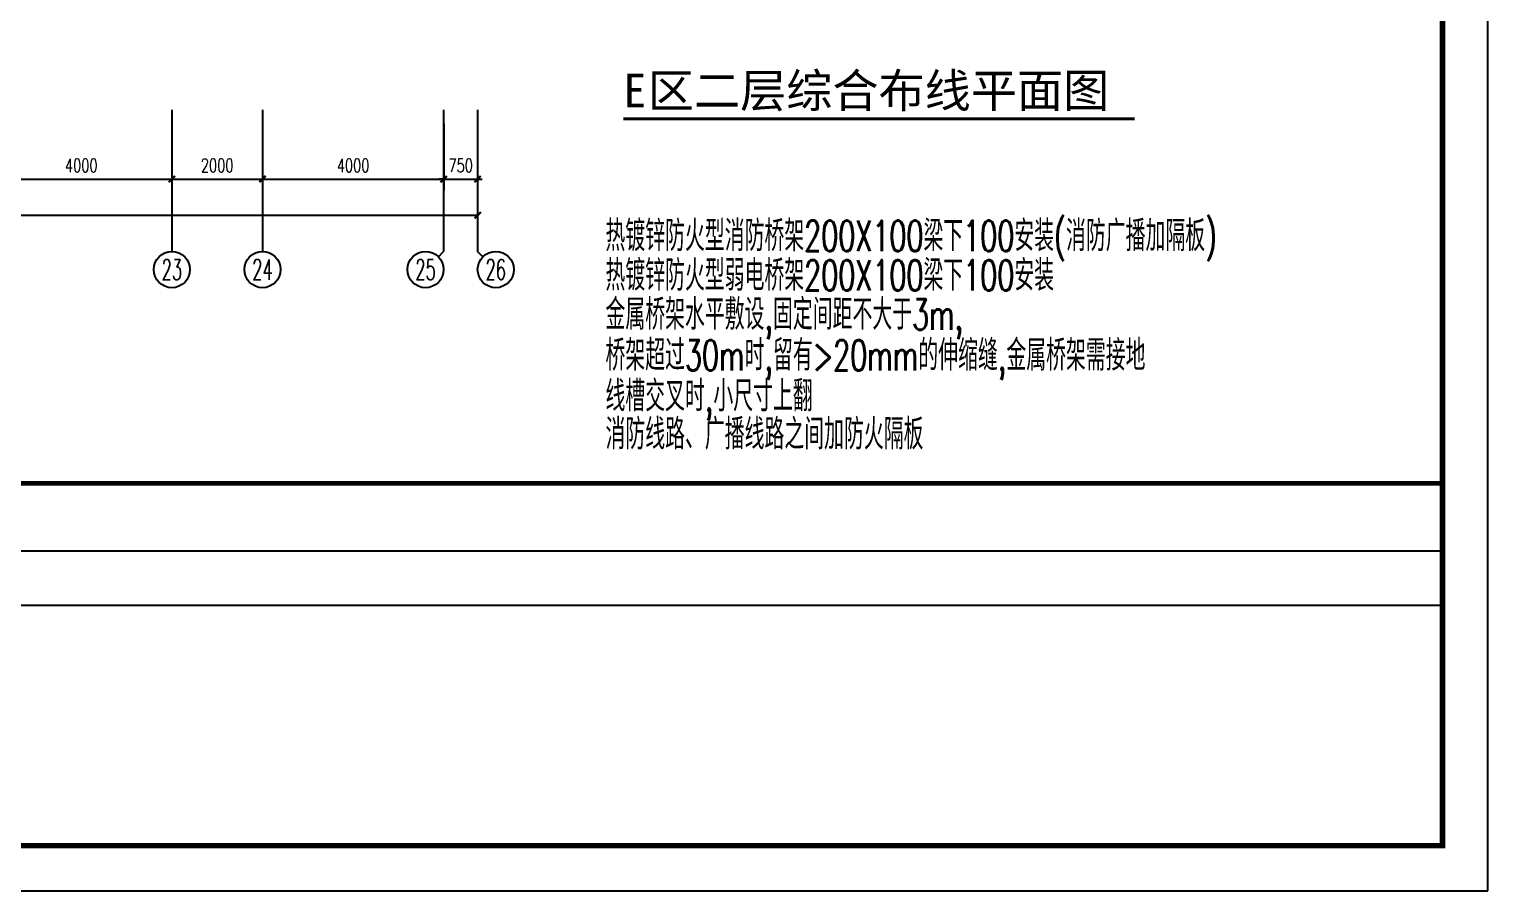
# Model space of a CAD drawing. Extents: x 190999 to 834799, y -200814 to 215286.
# Drawn here: x 802599 to 834799, y 36986 to 56018 of the extents above; entities that cross this region are included whole.
import ezdxf
from ezdxf.enums import TextEntityAlignment as Align

# ---------------------------------------------------------------- set-up
doc = ezdxf.new("R2010")
doc.units = 0
doc.header["$LTSCALE"] = 1000
doc.header["$MEASUREMENT"] = 0
for name, color, linetype in [('AXIS', 3, 'Continuous'), ('AXIS_TEXT', 7, 'Continuous'), ('DIM_SYMB', 3, 'Continuous'), ('EQUIP', 3, 'Continuous'), ('PUB_TEXT', 7, 'Continuous'), ('图框', 189, 'Continuous')]:
    doc.layers.add(name, color=color, linetype=linetype)
doc.styles.add('_TCH_AXIS', font='COMPLEX', dxfattribs={"bigfont": 'GBCBIG'})
doc.styles.add('COMPLEX', font='COMPLEX')
doc.styles.add('DIM_FONT', font='SIMPLEX', dxfattribs={"width": 0.7, "bigfont": 'GBCBIG'})
doc.styles.add('HT', font='simhei.ttf')
doc.styles.add('HZTXT', font='tj-romans1.shx', dxfattribs={"width": 0.6, "bigfont": 'hztxt.shx'})
doc.dimstyles.new('DIMN', dxfattribs={"dimtxt": 300, "dimasz": 100, "dimexe": 250, "dimexo": 300, "dimgap": 150, "dimtad": 1, "dimdec": 0, "dimzin": 0, "dimdsep": 46, "dimtxsty": 'DIM_FONT', "dimblk": 'ARCHTICK', "dimcen": 0.09, "dimclrt": 7, "dimazin": 2, "dimtfac": 1, "dimtdec": 0, "dimtix": 1, "dimtmove": 2, "dimatfit": 3, "dimfxl": 0, "dimtolj": 1, "dimtzin": 0, "dimarcsym": 0})

# ---------------------------------------------------------------- blocks, each defined once
blk = doc.blocks.new('TJAD_TK_A0')
at = {"layer": '图框'}
for p, q in [((2162, 399.3), (973, 399.3)), ((2162, -441.7), (2162, 399.3)), ((2087, 389.3), (2087, -30.7)), ((2099, 389.3), (2099, -30.7))]:
    blk.add_line(p, q, dxfattribs=at)
at = {"layer": '图框', "const_width": 1.2}
blk.add_lwpolyline([(2152, -431.7), (2152, 389.3), (998, 389.3), (998, -431.7)], close=True, dxfattribs=at)
at = {"layer": '图框', "const_width": 1}
blk.add_lwpolyline([(2072, 389.3), (2072, -431.7)], dxfattribs=at)
blk = doc.blocks.new('_ArchTick')
at = {"const_width": 0.5}
blk.add_lwpolyline([(-0.7, -0.7), (0.7, 0.7)], dxfattribs=at)
blk = doc.blocks.new('*D612')
at = {"layer": 'AXIS', "color": 0, "lineweight": -2}
for p, q in [((801749, 53932), (801749, 52457)), ((805749, 53932), (805749, 52457)), ((801749, 52707), (805749, 52707))]:
    blk.add_line(p, q, dxfattribs=at)
at = {"layer": 'Defpoints', "color": 0}
for p in [(801749, 54232), (805749, 54232), (805749, 52707)]:
    blk.add_point(p, dxfattribs=at)
at = {"layer": 'AXIS', "color": 0, "lineweight": -2, "xscale": 100, "yscale": 100, "zscale": 100, "rotation": 180}
blk.add_blockref('_ArchTick', (801749, 52707), dxfattribs=at)
at = {"layer": 'AXIS', "color": 0, "lineweight": -2, "xscale": 100, "yscale": 100, "zscale": 100}
blk.add_blockref('_ArchTick', (805749, 52707), dxfattribs=at)
at = {"layer": 'AXIS', "color": 7, "insert": (803749, 53007), "char_height": 300, "attachment_point": 5, "style": 'DIM_FONT'}
blk.add_mtext('\\A1;4000', dxfattribs=at)
blk = doc.blocks.new('*D613')
at = {"layer": 'AXIS', "color": 0, "lineweight": -2}
for p, q in [((805749, 53932), (805749, 52457)), ((807749, 53932), (807749, 52457)), ((805749, 52707), (807749, 52707))]:
    blk.add_line(p, q, dxfattribs=at)
at = {"layer": 'Defpoints', "color": 0}
for p in [(805749, 54232), (807749, 54232), (807749, 52707)]:
    blk.add_point(p, dxfattribs=at)
at = {"layer": 'AXIS', "color": 0, "lineweight": -2, "xscale": 100, "yscale": 100, "zscale": 100, "rotation": 180}
blk.add_blockref('_ArchTick', (805749, 52707), dxfattribs=at)
at = {"layer": 'AXIS', "color": 0, "lineweight": -2, "xscale": 100, "yscale": 100, "zscale": 100}
blk.add_blockref('_ArchTick', (807749, 52707), dxfattribs=at)
at = {"layer": 'AXIS', "color": 7, "insert": (806749, 53007), "char_height": 300, "attachment_point": 5, "style": 'DIM_FONT'}
blk.add_mtext('\\A1;2000', dxfattribs=at)
blk = doc.blocks.new('*D614')
at = {"layer": 'AXIS', "color": 0, "lineweight": -2}
for p, q in [((807749, 53932), (807749, 52457)), ((811749, 53932), (811749, 52457)), ((807749, 52707), (811749, 52707))]:
    blk.add_line(p, q, dxfattribs=at)
at = {"layer": 'Defpoints', "color": 0}
for p in [(807749, 54232), (811749, 54232), (811749, 52707)]:
    blk.add_point(p, dxfattribs=at)
at = {"layer": 'AXIS', "color": 0, "lineweight": -2, "xscale": 100, "yscale": 100, "zscale": 100, "rotation": 180}
blk.add_blockref('_ArchTick', (807749, 52707), dxfattribs=at)
at = {"layer": 'AXIS', "color": 0, "lineweight": -2, "xscale": 100, "yscale": 100, "zscale": 100}
blk.add_blockref('_ArchTick', (811749, 52707), dxfattribs=at)
at = {"layer": 'AXIS', "color": 7, "insert": (809749, 53007), "char_height": 300, "attachment_point": 5, "style": 'DIM_FONT'}
blk.add_mtext('\\A1;4000', dxfattribs=at)
blk = doc.blocks.new('*D615')
at = {"layer": 'AXIS', "color": 0, "lineweight": -2}
for p, q in [((811749, 53932), (811749, 52457)), ((812499, 53932), (812499, 52457)), ((811749, 52707), (811649, 52707)), ((811749, 52707), (812499, 52707)), ((812499, 52707), (812599, 52707))]:
    blk.add_line(p, q, dxfattribs=at)
at = {"layer": 'Defpoints', "color": 0}
for p in [(811749, 54232), (812499, 54232), (812499, 52707)]:
    blk.add_point(p, dxfattribs=at)
at = {"layer": 'AXIS', "color": 0, "lineweight": -2, "xscale": 100, "yscale": 100, "zscale": 100}
blk.add_blockref('_ArchTick', (811749, 52707), dxfattribs=at)
at = {"layer": 'AXIS', "color": 0, "lineweight": -2, "xscale": 100, "yscale": 100, "zscale": 100, "rotation": 180}
blk.add_blockref('_ArchTick', (812499, 52707), dxfattribs=at)
at = {"layer": 'AXIS', "color": 7, "insert": (812124, 53007), "char_height": 300, "attachment_point": 5, "style": 'DIM_FONT'}
blk.add_mtext('\\A1;750', dxfattribs=at)
blk = doc.blocks.new('*D616')
at = {"layer": 'AXIS', "color": 0, "lineweight": -2}
for p, q in [((772999, 53932), (772999, 51657)), ((812499, 53932), (812499, 51657)), ((772999, 51907), (812499, 51907))]:
    blk.add_line(p, q, dxfattribs=at)
at = {"layer": 'Defpoints', "color": 0}
for p in [(772999, 54232), (812499, 54232), (812499, 51907)]:
    blk.add_point(p, dxfattribs=at)
at = {"layer": 'AXIS', "color": 0, "lineweight": -2, "xscale": 100, "yscale": 100, "zscale": 100, "rotation": 180}
blk.add_blockref('_ArchTick', (772999, 51907), dxfattribs=at)
at = {"layer": 'AXIS', "color": 0, "lineweight": -2, "xscale": 100, "yscale": 100, "zscale": 100}
blk.add_blockref('_ArchTick', (812499, 51907), dxfattribs=at)
at = {"layer": 'AXIS', "color": 7, "insert": (792749, 52207), "char_height": 300, "attachment_point": 5, "style": 'DIM_FONT'}
blk.add_mtext('\\A1;39500', dxfattribs=at)
blk = doc.blocks.new('_AXISO')
blk.add_circle((0, 0), 0.5)
at = {"layer": 'AXIS_TEXT', "style": 'COMPLEX', "width": 1.041667}
blk.add_attdef('A', text='', height=0.56, dxfattribs=at).set_placement((-0.25, -0.28), (0.25, -0.28), align=Align.FIT)

msp = doc.modelspace()

# ---------------------------------------------------------------- linework, layer by layer
at = {"layer": 'AXIS'}
for p, q in [((805748.5, 54232.2), (805748.5, 51107.2)), ((807748.5, 54232.2), (807748.5, 51107.2)), ((811748.5, 54232.2), (811748.5, 51107.2)), ((812498.5, 54232.2), (812498.5, 51107.2)), ((811631.4, 50990), (811748.5, 51107.2)), ((812615.7, 50990), (812498.5, 51107.2))]:
    msp.add_line(p, q, dxfattribs=at)
at = {"layer": 'DIM_SYMB', "const_width": 70}
msp.add_lwpolyline([(815713.7, 54038.6), (827006, 54038.6)], dxfattribs=at)

# ---------------------------------------------------------------- block references
at = {"layer": 'AXIS'}
ref = msp.add_blockref('_AXISO', (805748.5, 50707.2), dxfattribs=dict(at, xscale=800, yscale=800, zscale=800))
ref.add_attrib('A', '23', dxfattribs={"layer": 'AXIS_TEXT', "height": 452.55, "style": '_TCH_AXIS', "width": 0.617647}).set_placement((805522.3, 50480.9), (805974.8, 50480.9), align=Align.FIT)
ref = msp.add_blockref('_AXISO', (807748.5, 50707.2), dxfattribs=dict(at, xscale=800, yscale=800, zscale=800))
ref.add_attrib('A', '24', dxfattribs={"layer": 'AXIS_TEXT', "height": 452.55, "style": '_TCH_AXIS', "width": 0.583333}).set_placement((807522.3, 50480.9), (807974.8, 50480.9), align=Align.FIT)
ref = msp.add_blockref('_AXISO', (811348.5, 50707.2), dxfattribs=dict(at, xscale=800, yscale=800, zscale=800))
ref.add_attrib('A', '25', dxfattribs={"layer": 'AXIS_TEXT', "height": 452.55, "style": '_TCH_AXIS', "width": 0.617647}).set_placement((811122.3, 50480.9), (811574.8, 50480.9), align=Align.FIT)
ref = msp.add_blockref('_AXISO', (812898.5, 50707.2), dxfattribs=dict(at, xscale=800, yscale=800, zscale=800))
ref.add_attrib('A', '26', dxfattribs={"layer": 'AXIS_TEXT', "height": 452.55, "style": '_TCH_AXIS', "width": 0.617647}).set_placement((812672.3, 50480.9), (813124.8, 50480.9), align=Align.FIT)
at = {"layer": '图框', "xscale": 100, "yscale": 100, "zscale": 100, "rotation": 270}
msp.add_blockref('TJAD_TK_A0', (794868.8, 253186.5), dxfattribs=at)

# ---------------------------------------------------------------- texts
at = {"layer": 'EQUIP', "style": 'HZTXT', "width": 0.65}
for s, p in [('热镀锌防火型消防桥架200X100梁下100安装(消防广播加隔板)', (815320.1, 51114.8)), ('热镀锌防火型弱电桥架200X100梁下100安装', (815320.1, 50242.2)), ('金属桥架水平敷设,固定间距不大于3m,', (815320.1, 49378.5)), ('桥架超过30m时,留有>20mm的伸缩缝,金属桥架需接地', (815320.1, 48477.1)), ('线槽交叉时,小尺寸上翻', (815320.1, 47576.7)), ('消防线路、广播线路之间加防火隔板', (815320.1, 46735.9))]:
    msp.add_text(s, height=675, dxfattribs=at).set_placement(p)
at = {"layer": 'PUB_TEXT', "style": 'HT'}
for s, height, p in [('区二层综合布线平面图', 746.84, (816253.8, 54288.3)), ('E', 746.8, (815713.7, 54288.3))]:
    msp.add_text(s, height=height, dxfattribs=at).set_placement(p)

# ---------------------------------------------------------------- dimensions: what is measured, and where the dimension line sits
at = {"layer": 'AXIS'}
for p1, p2, distance, picture, middle in [((772998.5, 54232.2), (812498.5, 54232.2), -2325, '*D616', (792748.5, 52207.2)), ((801748.5, 54232.2), (805748.5, 54232.2), -1525, '*D612', (803748.5, 53007.2)), ((805748.5, 54232.2), (807748.5, 54232.2), -1525, '*D613', (806748.5, 53007.2)), ((807748.5, 54232.2), (811748.5, 54232.2), -1525, '*D614', (809748.5, 53007.2)), ((811748.5, 54232.2), (812498.5, 54232.2), -1525, '*D615', (812123.5, 53007.2))]:
    dim = msp.add_aligned_dim(p1=p1, p2=p2, distance=distance, dimstyle='DIMN', dxfattribs=at)
    dim.commit()
    dim.dimension.update_dxf_attribs({"geometry": picture, "text_midpoint": middle})

doc.saveas('drawing.dxf')
